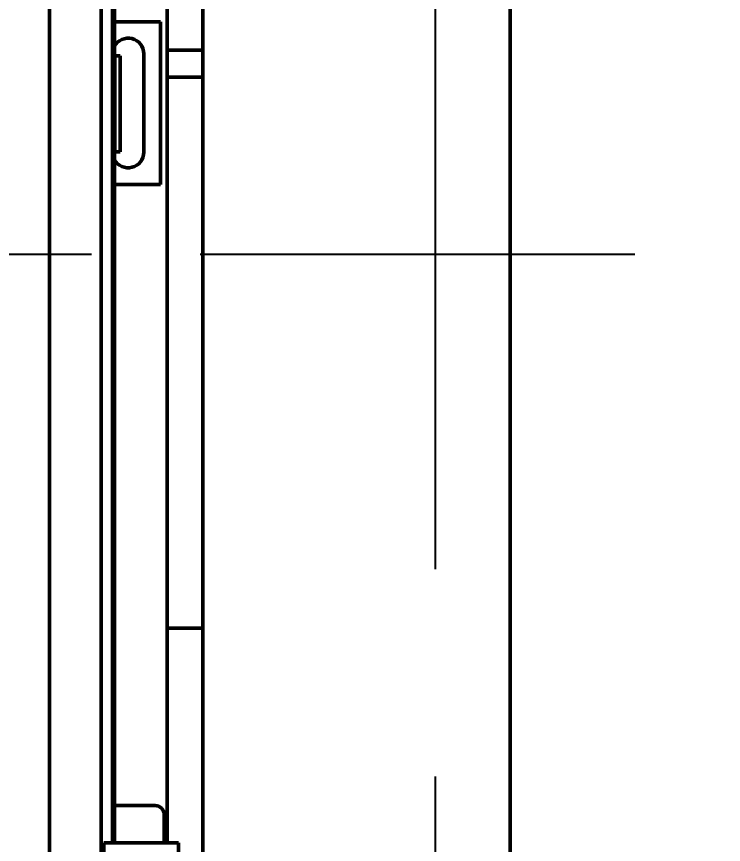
# Model space of a CAD drawing. Header units: inches. Extents: x 11 to 1621, y 11 to 1332.
# Drawn here: x 738.79 to 748, y 314.76 to 325.54 of the extents above; entities that cross this region are included whole.
import ezdxf

# ---------------------------------------------------------------- set-up
doc = ezdxf.new("R2010")
doc.units = ezdxf.units.IN
doc.header["$LTSCALE"] = 48
doc.header["$MEASUREMENT"] = 0
doc.linetypes.add('CHAIN', pattern=[0.7087, 0.4724, -0.0591, 0.1181, -0.0591])
doc.linetypes.add('DASHED', pattern=[0.2067, 0.1654, -0.0413])
for name, color, linetype, lineweight in [('Centerline (ANSI)', 7, 'Continuous', 25), ('Dimension (ANSI)', 7, 'Continuous', 25), ('Sketch Geometry (ANSI)', 7, 'Continuous', 25), ('Visible (ANSI)', 7, 'Continuous', 50)]:
    doc.layers.add(name, color=color, linetype=linetype, lineweight=lineweight)
doc.styles.add('Dimension Text', font='tahoma.ttf')
doc.dimstyles.new('ELC FT', dxfattribs={"dimscale": 48, "dimtxt": 0.12, "dimasz": 0.098425, "dimexe": 0.05, "dimexo": 0.1, "dimgap": 0.031496, "dimtad": 1, "dimdec": 5, "dimzin": 3, "dimdsep": 46, "dimlunit": 4, "dimtxsty": 'Dimension Text', "dimcen": 0.09, "dimdle": 0.5, "dimclrd": 5, "dimclre": 5, "dimclrt": 256, "dimadec": 1, "dimazin": 3, "dimtfac": 0.833333, "dimtofl": 0, "dimtmove": 0, "dimatfit": 3, "dimfxl": 0, "dimfrac": 2, "dimtolj": 1, "dimtzin": 0, "dimlwd": 25, "dimlwe": 25, "dimarcsym": 0})

# ---------------------------------------------------------------- blocks, each defined once
blk = doc.blocks.new('*D15')
at = {"layer": 'Defpoints', "color": 0, "linetype": 'Continuous', "transparency": 16777216}
for p in [(804.877, 319.63), (264.502, 280.771), (804.877, 187.693)]:
    blk.add_point(p, dxfattribs=at)
at = {"layer": 'Dimension (ANSI)', "color": 5, "linetype": 'Continuous', "lineweight": 25, "transparency": 16777216}
for p, q in [((804.877, 314.83), (804.877, 185.293)), ((264.502, 275.971), (264.502, 185.293)), ((269.227, 187.693), (800.153, 187.693))]:
    blk.add_line(p, q, dxfattribs=at)
at = {"layer": 'Dimension (ANSI)', "color": 5, "linetype": 'Continuous', "transparency": 16777216}
for points in [[(269.227, 188.48), (269.227, 186.905), (264.502, 187.693)], [(800.153, 188.48), (800.153, 186.905), (804.877, 187.693)]]:
    blk.add_solid(points, dxfattribs=at)
at = {"layer": 'Dimension (ANSI)', "linetype": 'Continuous', "lineweight": 25, "transparency": 16777216, "insert": (534.752, 192.841), "char_height": 5.76, "attachment_point": 5, "style": 'Dimension Text'}
blk.add_mtext('\\A1;45\'-0 3/8"', dxfattribs=at)
blk = doc.blocks.new('*D25')
at = {"layer": 'Defpoints', "color": 0, "linetype": 'Continuous', "transparency": 16777216}
for p in [(804.877, 319.63), (744.252, 285.943), (804.877, 225.928)]:
    blk.add_point(p, dxfattribs=at)
at = {"layer": 'Dimension (ANSI)', "color": 5, "linetype": 'Continuous', "lineweight": 25, "transparency": 16777216}
for p, q in [((804.877, 314.83), (804.877, 223.528)), ((744.252, 281.143), (744.252, 223.528)), ((748.977, 225.928), (800.153, 225.928))]:
    blk.add_line(p, q, dxfattribs=at)
at = {"layer": 'Dimension (ANSI)', "color": 5, "linetype": 'Continuous', "transparency": 16777216}
for points in [[(748.977, 226.715), (748.977, 225.141), (744.252, 225.928)], [(800.153, 226.715), (800.153, 225.141), (804.877, 225.928)]]:
    blk.add_solid(points, dxfattribs=at)
at = {"layer": 'Dimension (ANSI)', "linetype": 'Continuous', "lineweight": 25, "transparency": 16777216, "insert": (774.565, 231.076), "char_height": 5.76, "attachment_point": 5, "style": 'Dimension Text'}
blk.add_mtext('\\A1;5\'-0 5/8"', dxfattribs=at)

msp = doc.modelspace()

# ---------------------------------------------------------------- linework, layer by layer
at = {"layer": 'Centerline (ANSI)', "linetype": 'CHAIN', "ltscale": 0.952448}
msp.add_line((744.252429, 285.942735), (744.252429, 361.630235), dxfattribs=at)
at = {"layer": 'Sketch Geometry (ANSI)', "linetype": 'DASHED', "ltscale": 0.713284}
msp.add_line((620.877429, 322.442735), (804.877429, 322.442735), dxfattribs=at)
at = {"layer": 'Visible (ANSI)'}
for p, q in [((739.222429, 294.451101), (739.222429, 370.33346)), ((741.222429, 291.951101), (741.222429, 359.951101)), ((745.222429, 311.520493), (745.222429, 359.951101)), ((739.894429, 311.83572), (739.894429, 329.873577)), ((740.04478, 314.779648), (740.04478, 326.929648)), ((740.068379, 314.779648), (740.068379, 326.929648)), ((740.757429, 314.779648), (740.757429, 326.929648)), ((740.668429, 325.469648), (740.068379, 325.469648)), ((740.668429, 323.349648), (740.668429, 325.469648)), ((740.450429, 323.771648), (740.450429, 325.053648)), ((740.757429, 325.102022), (741.222429, 325.102022)), ((740.072429, 325.024648), (740.068379, 325.024648)), ((740.072429, 325.024648), (740.141429, 325.024648)), ((740.072429, 325.024648), (740.072429, 324.774648)), ((740.141429, 324.774648), (740.141429, 325.024648)), ((740.072429, 324.774648), (740.072429, 324.024648)), ((740.141429, 324.774648), (740.141429, 324.024648)), ((740.757429, 324.748469), (741.222429, 324.748469)), ((740.072429, 324.024648), (740.072429, 323.774648)), ((740.141429, 323.774648), (740.141429, 324.024648)), ((740.068379, 323.774648), (740.072429, 323.774648)), ((740.141429, 323.774648), (740.072429, 323.774648)), ((740.068379, 323.349648), (740.668429, 323.349648)), ((740.757429, 317.574203), (741.222429, 317.574203)), ((740.068379, 315.264648), (740.597429, 315.264648)), ((740.717429, 315.144648), (740.717429, 314.779648)), ((740.902429, 314.779648), (739.932429, 314.779648)), ((739.932429, 314.779648), (739.932429, 314.634648)), ((740.902429, 314.634648), (740.902429, 314.779648))]:
    msp.add_line(p, q, dxfattribs=at)
for centre, radius, start, end in [((740.247429, 325.053648), 0.203, 0, 151.8868419), ((740.247429, 323.771648), 0.203, 208.1131581, 0), ((740.597429, 315.144648), 0.12, 0, 90)]:
    msp.add_arc(centre, radius, start, end, dxfattribs=at)

# ---------------------------------------------------------------- dimensions: what is measured, and where the dimension line sits
at = {"layer": 'Dimension (ANSI)', "color": 5, "linetype": 'Continuous', "lineweight": 25, "true_color": 0x0000ff}
dim = msp.add_linear_dim(base=(804.877429, 187.692735), p1=(264.502429, 280.771104), p2=(804.877429, 319.630235), angle=180, dimstyle='ELC FT', override={"dimgap": 0.031496, "dimdec": 5, "dimlfac": 1, "dimtol": 0, "dimlim": 0, "dimtp": 0, "dimtm": 0, "dimtdec": 2, "dimatfit": 1}, dxfattribs=at)
dim.commit()
dim.dimension.update_dxf_attribs({"geometry": '*D15', "text_midpoint": (534.752429, 187.692735), "dimtype": 160})
dim = msp.add_linear_dim(base=(804.877429, 225.927966), p1=(744.252429, 285.942735), p2=(804.877429, 319.630235), dimstyle='ELC FT', override={"dimgap": 0.031496, "dimdec": 5, "dimlfac": 1, "dimtol": 0, "dimlim": 0, "dimtp": 0, "dimtm": 0, "dimtdec": 2, "dimatfit": 1}, dxfattribs=at)
dim.commit()
dim.dimension.update_dxf_attribs({"geometry": '*D25', "text_midpoint": (774.564929, 225.927966), "dimtype": 160})

doc.saveas('drawing.dxf')
